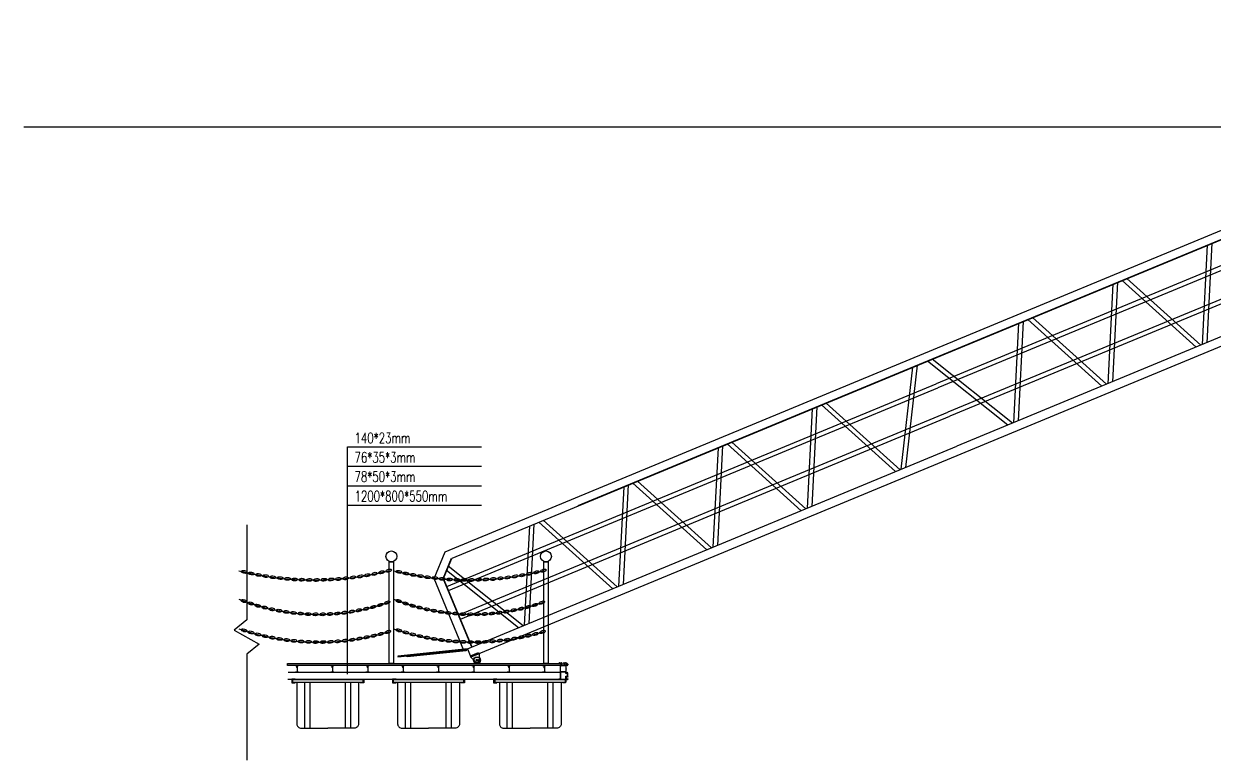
# Model space of a CAD drawing. Extents: x 36536 to 186646, y -14883 to 106449.
# Drawn here: x 153353 to 166839, y 32774 to 41116 of the extents above; entities that cross this region are included whole.
import ezdxf

# ---------------------------------------------------------------- set-up
doc = ezdxf.new("R2010")
doc.units = 0
doc.header["$LTSCALE"] = 1000
doc.header["$MEASUREMENT"] = 0
doc.linetypes.add('BLTA11-LD-L-4001_Plot Plan for Seawater Intake System_20140729$0$key plan$0${ Wide Dash }', pattern=[12, 4, -2, 4, -2])
doc.linetypes.add('CENTER2', pattern=[28.575, 19.05, -3.175, 3.175, -3.175])
for name, color, linetype in [('DIM_SYMB', 3, 'Continuous'), ('PUB_TEXT', 7, 'Continuous'), ('W-_ANTICOLLISION防撞措施', 6, 'Continuous'), ('W-PLASTIC_RAILINGS塑木栏杆', 6, 'Continuous'), ('W-STEEL_KEEL钢龙骨', 5, 'Continuous'), ('W-WOOD_FLOOR木地板', 30, 'Continuous'), ('浮箱U槽', 5, 'Continuous')]:
    doc.layers.add(name, color=color, linetype=linetype)
doc.layers.add('结构', color=52, linetype='Continuous', lineweight=18)
doc.styles.add('_TCH_DIM', font='SIMPLEX.shx', dxfattribs={"width": 0.7, "bigfont": 'hztxt.shx'})

# ---------------------------------------------------------------- blocks, each defined once
blk = doc.blocks.new('滚轮支架 -left')
for p, q in [((-50, 10), (-22, 81)), ((50, 10), (22, 81))]:
    blk.add_line(p, q)
at = {"color": 3, "linetype": 'CENTER2'}
for p, q in [((-15, 70), (15, 70)), ((0, 85), (0, 55))]:
    blk.add_line(p, q, dxfattribs=at)
blk.add_lwpolyline([(-50, 10), (50, 10), (50, -5), (-50, -5)], close=True)
blk.add_circle((0, 70), 11)
blk.add_arc((0, 70), 25, 26.1956, 153.8044)
blk = doc.blocks.new('滚轮')
for radius in [40, 37, 9, 8]:
    blk.add_circle((0, 0), radius)
blk = doc.blocks.new('sdsdgfhfh')
blk.add_lwpolyline([(157728, 33566), (157730, 33563, 0.414214), (157732, 33563), (158377, 34032, 0.416514), (158377, 34033), (158375, 34036, 0.411917), (158373, 34037), (157729, 33568)], format="xyb")
blk.add_lwpolyline([(157815, 33623), (158362, 34021), (158369, 34010), (157823, 33613)], close=True)
blk.add_lwpolyline([(157818, 33619), (158365, 34017)])
blk = doc.blocks.new('80sdfsd')
at = {"color": 5, "lineweight": -3}
for p, q in [((-1521475, 1202749), (-1521475, 1203269)), ((-1521415, 1202749), (-1521415, 1203269)), ((-1521015, 1202749), (-1521015, 1203269)), ((-1520955, 1202749), (-1520955, 1203269))]:
    blk.add_line(p, q, dxfattribs=at)
at = {"color": 5}
blk.add_lwpolyline([(-1521615, 1203299), (-1521615, 1203269), (-1521565, 1203269), (-1520815, 1203269), (-1520815, 1203269), (-1520815, 1203299)], close=True, dxfattribs=at)
at = {"color": 5, "lineweight": -3}
for points in [[(-1521565, 1203269), (-1521565, 1202799, 0.414214), (-1521515, 1202749), (-1521215, 1202749)], [(-1520865, 1203269), (-1520865, 1202799, -0.414214), (-1520915, 1202749), (-1521215, 1202749)]]:
    blk.add_lwpolyline(points, format="xyb", dxfattribs=at)
blk = doc.blocks.new('$matou$00000085')
at = {"color": 0, "lineweight": 5}
for p, q in [((-17, 36, 0), (-17, 37, 0)), ((-4, 34, 0), (-4, 35, 0)), ((-1, 13, 0), (-3, 13, 0))]:
    blk.add_line(p, q, dxfattribs=at)
at = {"color": 0, "lineweight": 0, "ltscale": 0.5}
blk.add_arc((-2, 17, 0), 4.07, 274.7282, 349.8472, dxfattribs=at)
at = {"layer": '结构', "color": 0, "linetype": 'ByBlock', "lineweight": 0, "ltscale": 0.5}
for p, q in [((-7, 38, 0), (-16, 38, 0)), ((-16, 35, 0), (-8, 35, 0)), ((-7, -34, 0), (-7, 34, 0)), ((-5, 33, 0), (-4, 34, 0)), ((-4, 33, 0), (-5, 33, 0)), ((-5, 31, 0), (-4, 32, 0)), ((-4, 31, 0), (-5, 31, 0)), ((-5, 31, 0), (-4, 31, 0)), ((-4, 31, 0), (-5, 31, 0)), ((-5, 29, 0), (-4, 29, 0)), ((-4, 29, 0), (-5, 29, 0)), ((-5, 27, 0), (-4, 27, 0)), ((-4, 27, 0), (-5, 27, 0)), ((-4, 26, 0), (-5, 25, 0)), ((-5, 25, 0), (-4, 25, 0)), ((-5, 24, 0), (-4, 23, 0)), ((-4, 24, 0), (-5, 24, 0)), ((-5, 22, 0), (-4, 22, 0)), ((-4, 22, 0), (-5, 22, 0)), ((-5, 20, 0), (-4, 20, 0)), ((-4, 20, 0), (-5, 20, 0)), ((-4, 32, 0), (-4, 33, 0)), ((-4, 31, 0), (-4, 29, 0)), ((-4, 31, 0), (-4, 31, 0)), ((-4, 29, 0), (-4, 27, 0)), ((-4, 27, 0), (-4, 26, 0)), ((-4, 25, 0), (-4, 24, 0)), ((-4, 23, 0), (-4, 22, 0)), ((-4, 22, 0), (-4, 20, 0)), ((-4, 20, 0), (-4, 19, 0)), ((-4, -34, 0), (-4, 12, 0)), ((-1, 34, 0), (-1, 35, 0)), ((0, 33, 0), (-1, 34, 0)), ((-1, 33, 0), (0, 33, 0)), ((-1, 32, 0), (-1, 33, 0)), ((0, 31, 0), (-1, 32, 0)), ((-1, 31, 0), (0, 31, 0)), ((-1, 30, 0), (-1, 31, 0)), ((0, 30, 0), (-1, 30, 0)), ((-1, 29, 0), (0, 30, 0)), ((-1, 28, 0), (-1, 29, 0)), ((0, 28, 0), (-1, 28, 0)), ((-1, 28, 0), (0, 28, 0)), ((-1, 26, 0), (-1, 28, 0)), ((0, 26, 0), (-1, 26, 0)), ((-1, 26, 0), (0, 26, 0)), ((-1, 25, 0), (-1, 26, 0)), ((0, 24, 0), (-1, 25, 0)), ((-1, 24, 0), (0, 24, 0)), ((-1, 23, 0), (-1, 24, 0)), ((0, 22, 0), (-1, 23, 0)), ((-1, 22, 0), (0, 22, 0)), ((-1, 22, 0), (-1, 22, 0)), ((-1, 21, 0), (-1, 22, 0)), ((0, 21, 0), (-1, 21, 0)), ((-1, 20, 0), (0, 21, 0)), ((-1, 19, 0), (-1, 20, 0)), ((2, 38, 0), (16, 38, 0)), ((3, 34, 0), (3, 17, 0)), ((16, 35, 0), (4, 35, 0)), ((17, 37, 0), (17, 36, 0)), ((-17, -35, 0), (-8, -35, 0)), ((-17, -38, 0), (-17, -36, 0)), ((17, -38, 0), (-17, -38, 0)), ((-3, -35, 0), (17, -35, 0)), ((17, -36, 0), (17, -38, 0))]:
    blk.add_line(p, q, dxfattribs=at)
for centre, radius, start, end in [((-16, 37, 0), 1, 90, 180), ((-16, 36, 0), 1, 180, 270), ((-8, 34, 0), 1, 0, 90), ((-7, 35, 0), 3, 0, 90.0017), ((-2, 19, 0), 1.75, 180, 0), ((-3, 12, 0), 1, 90, 180), ((2, 35, 0), 3, 89.9983, 180), ((4, 34, 0), 1, 90, 180), ((16, 37, 0), 1, 0, 90), ((16, 36, 0), 1, 270, 360), ((-17, -36, 0), 0.5, 90, 180), ((-17, -38, 0), 0.5, 180, 270), ((-8, -34, 0), 1, 270, 0), ((-3, -34, 0), 1, 180, 270), ((17, -36, 0), 0.5, 0, 90), ((17, -38, 0), 0.5, 270, 0)]:
    blk.add_arc(centre, radius, start, end, dxfattribs=at)
blk = doc.blocks.new('*U614')
at = {"layer": 'W-STEEL_KEEL钢龙骨', "yscale": -1, "rotation": 180}
blk.add_blockref('$matou$00000085', (0, 0, 0), dxfattribs=at)
blk = doc.blocks.new('*U615')
at = {"layer": '浮箱U槽', "color": 0, "linetype": 'ByBlock', "lineweight": -2, "transparency": 16777216}
for p in [(-2800, 0), (-2400, 0), (-2000, 0), (-1600, 0), (-1200, 0), (-800, 0), (-400, 0), (0, 0)]:
    blk.add_blockref('*U614', p, dxfattribs=at)
blk = doc.blocks.new('asfdsgfdgh')
at = {"color": 3, "lineweight": -3}
for p, q in [((154131, 29951), (154129, 29951)), ((154134, 29950), (154134, 29951)), ((154136, 29951), (154136, 29950)), ((154136, 29950), (154136, 29951)), ((154138, 29950), (154138, 29951)), ((154152, 29951), (154147, 29951)), ((154157, 29944), (154157, 29948)), ((154171, 29948), (154171, 29944)), ((154182, 29951), (154177, 29951)), ((154182, 29951), (154180, 29951)), ((154182, 29950), (154182, 29951)), ((154184, 29950), (154184, 29951)), ((154185, 29951), (154185, 29950)), ((154186, 29950), (154186, 29951)), ((154135, 29921), (154135, 29884)), ((154135, 29817), (154135, 29768)), ((154197, 29926), (154185, 29926)), ((154203, 29884), (154203, 29927)), ((154222, 29818), (154222, 29837))]:
    blk.add_line(p, q, dxfattribs=at)
for points in [[(154122, 29948), (154122, 29948, 0.414214), (154122, 29948), (154145, 29948)], [(154131, 29951, -0.198912), (154132, 29951), (154132, 29950)], [(154132, 29950), (154132, 29951, -0.198912), (154133, 29951), (154133, 29951, -0.198912), (154134, 29951), (154134, 29950)], [(154135, 29951), (154135, 29951, -0.198912), (154136, 29951)], [(154135, 29921, -0.414214), (154136, 29922), (154145, 29922, 0.414214), (154146, 29923), (154146, 29947, 0.414214), (154145, 29948)], [(154137, 29951), (154137, 29951, -0.198912), (154138, 29951), (154138, 29950)], [(154139, 29951), (154139, 29951, -0.198912), (154140, 29951), (154140, 29950)], [(154140, 29950), (154140, 29951, -0.198912), (154141, 29951), (154141, 29951, -0.198912), (154142, 29951), (154142, 29950)], [(154142, 29950), (154143, 29951, -0.198912), (154143, 29951), (154143, 29951, -0.198912), (154144, 29951), (154144, 29950)], [(154144, 29950), (154145, 29951, -0.198912), (154145, 29951), (154145, 29951, -0.198912), (154146, 29951), (154146, 29950)], [(154146, 29950), (154147, 29951, -0.198912), (154147, 29951), (154148, 29951)], [(154164, 29926), (154150, 29926, -0.414214), (154149, 29927), (154149, 29943, -0.414214), (154150, 29944), (154157, 29944)], [(154165, 29926), (154178, 29926, 0.414214), (154179, 29927), (154179, 29943, 0.414214), (154178, 29944), (154172, 29944)], [(154184, 29951), (154183, 29951, 0.198912), (154183, 29951), (154183, 29950)], [(154202, 29947), (154202, 29947), (154186, 29947, 0.414214), (154183, 29944), (154183, 29928, 0.414518), (154185, 29926)], [(154186, 29951, 0.198912), (154186, 29951), (154185, 29951)], [(154188, 29950), (154188, 29951, 0.198912), (154188, 29951), (154187, 29951, 0.198912), (154187, 29951), (154187, 29950)], [(154191, 29950), (154190, 29951, 0.198912), (154190, 29951), (154189, 29951, 0.198912), (154189, 29951), (154189, 29950)], [(154193, 29950), (154192, 29951, 0.198912), (154192, 29951), (154191, 29951, 0.198912), (154191, 29951), (154191, 29950)], [(154195, 29950), (154194, 29951, 0.198912), (154194, 29951), (154193, 29951, 0.198912), (154193, 29951), (154193, 29950)], [(154197, 29950), (154196, 29951, 0.198912), (154196, 29951), (154195, 29951, 0.198912), (154195, 29951), (154195, 29950)], [(154197, 29951, 0.198912), (154197, 29951), (154197, 29950)], [(154202, 29951, -0.414214), (154222, 29931), (154222, 29929)], [(154135, 29846), (154135, 29768, -2.414214), (154134, 29767), (154123, 29767, 0.414214), (154122, 29766), (154122, 29765, 0.414214), (154123, 29764)], [(154135, 29883), (154135, 29883, -0.414214), (154135, 29883), (154135, 29883, 0.198912), (154135, 29882), (154135, 29882), (154135, 29818)], [(154135, 29818), (154135, 29818, -0.414214), (154135, 29817), (154135, 29817)], [(154164, 29926, -0.198912), (154164, 29926), (154164, 29925, 0.414214), (154164, 29925), (154165, 29926, -0.198912), (154165, 29926)], [(154218, 29932), (154218, 29932), (154201, 29932, 0.414214), (154199, 29930), (154199, 29928, -0.413909), (154197, 29926)], [(154203, 29884, -0.198912), (154203, 29883), (154203, 29883, 0.414214), (154203, 29883), (154203, 29883, -0.198912), (154203, 29882)], [(154215, 29846, 0.403535), (154214, 29846), (154213, 29838, -0.362489), (154212, 29837), (154205, 29837, -0.414214), (154203, 29839), (154203, 29882)], [(154205, 29929), (154212, 29929, -0.362489), (154213, 29928), (154214, 29920)], [(154222, 29818, -0.198912), (154222, 29818), (154222, 29818, 0.414214), (154222, 29817), (154222, 29817, -0.198912), (154222, 29817)], [(154123, 29764), (154198, 29764, -0.414214), (154200, 29762), (154200, 29740, -0.414214), (154191, 29731)], [(154174, 29728), (154174, 29728, 0.414214), (154174, 29728), (154173, 29728, -0.198912), (154173, 29728), (154165, 29728, -0.414214), (154164, 29729), (154164, 29730, -0.414214), (154165, 29731), (154191, 29731)], [(154174, 29728, 0.198912), (154174, 29728), (154191, 29728)], [(154191, 29728, 0.414214), (154203, 29740), (154203, 29762, -0.414214), (154205, 29764), (154220, 29764)], [(154218, 29790), (154218, 29797, 0.414214), (154217, 29798), (154204, 29798, 0.414214), (154203, 29797), (154203, 29783, -0.198912), (154203, 29783), (154203, 29783, 0.414214), (154203, 29782), (154203, 29782, -0.198912), (154203, 29782), (154203, 29769, 0.414214), (154204, 29768), (154217, 29768, 0.414214), (154218, 29769), (154218, 29775)], [(154222, 29792, -0.414214), (154220, 29790), (154218, 29790, -0.414214), (154218, 29790)], [(154218, 29775, -0.414214), (154218, 29776), (154220, 29776)], [(154222, 29770), (154222, 29766, -0.414214), (154220, 29764)]]:
    blk.add_lwpolyline(points, format="xyb", dxfattribs=at)
for points in [[(154202, 29951), (154197, 29951), (154200, 29951)], [(154222, 29792), (154222, 29803), (154222, 29817)]]:
    blk.add_lwpolyline(points, dxfattribs=at)
for points in [[(154146, 29919, 0.356394), (154149, 29921, -0.356394), (154151, 29923), (154196, 29923, -0.414214), (154199, 29920), (154199, 29852, -0.414214), (154197, 29850), (154141, 29850, -0.414214), (154138, 29853), (154138, 29916, -0.414214), (154141, 29919)], [(154138, 29771, 0.414214), (154141, 29768), (154196, 29768, 0.414214), (154199, 29771), (154199, 29798, -0.414214), (154202, 29801), (154216, 29801, 0.414214), (154219, 29804), (154219, 29830, 0.414214), (154216, 29833), (154202, 29833, -0.414214), (154199, 29836), (154199, 29845, 0.414214), (154197, 29847), (154141, 29847, 0.414214), (154138, 29844)]]:
    blk.add_lwpolyline(points, format="xyb", close=True, dxfattribs=at)
for centre, radius, start, end in [((154130, 29937), 13.8, 87.6185, 125.1606), ((154132, 29950), 0.201, 225, 315), ((154135, 29951), 0.201, 90, 135), ((154134, 29950), 0.201, 225, 315), ((154137, 29951), 0.201, 90, 135), ((154136, 29950), 0.201, 225, 315), ((154139, 29951), 0.201, 90, 135), ((154138, 29950), 0.201, 225, 315), ((154140, 29950), 0.201, 225, 315), ((154142, 29950), 0.201, 225, 315), ((154144, 29950), 0.201, 225, 315), ((154146, 29950), 0.201, 225, 315), ((154152, 29944), 6.62, 38.3047, 92.8074), ((154157, 29944), 0.201, 270, 360), ((154177, 29944), 6.62, 87.1926, 141.6953), ((154172, 29944), 0.201, 179.7259, 270), ((154182, 29951), 0.201, 45, 90), ((154183, 29950), 0.201, 225, 315), ((154184, 29951), 0.201, 45, 90), ((154185, 29950), 0.201, 225, 315), ((154185, 29951), 0.201, 90, 135), ((154187, 29950), 0.201, 225, 315), ((154189, 29950), 0.201, 225, 315), ((154191, 29950), 0.201, 225, 315), ((154193, 29950), 0.201, 225, 315), ((154195, 29950), 0.201, 225, 315), ((154197, 29950), 0.201, 225, 315), ((154202, 29931), 16, 3.5528, 90.1834), ((154135, 29884), 0.201, 180, 225), ((154135, 29818), 0.201, 180, 225), ((154135, 29817), 0.201, 135, 180), ((154205, 29927), 2.01, 90, 180), ((154215, 29921), 1, 190.3, 270), ((154212, 29929), 9.88, 288.0139, 0.2906), ((154212, 29837), 10.1, 0.2945, 69.9578), ((154215, 29770), 6.62, 357.1926, 51.6953)]:
    blk.add_arc(centre, radius, start, end, dxfattribs=at)
blk = doc.blocks.new('*U642')
blk.add_ellipse((61, 2), major_axis=(32.4, 2.7), ratio=0.48401)
blk = doc.blocks.new('*U643')
at = {"color": 0, "linetype": 'ByBlock', "lineweight": -2, "transparency": 16777216}
for p, rotation in [((157543, 34920), 345.8366380346332), ((159182, 34906), 13.20622314734111), ((157623, 34900), 347.2051172902687), ((157704, 34883), 348.5735965459039), ((157786, 34868), 349.9420758015391), ((157867, 34854), 351.3105550571743), ((157949, 34843), 352.6790343128097), ((158031, 34833), 354.047513568445), ((158114, 34825), 355.4159928240804), ((158196, 34820), 356.7844720797161), ((158279, 34816), 358.1529513353514), ((158362, 34814), 359.5214305909872), ((158445, 34815), 0.8899098466216955), ((158527, 34817), 2.25838910225748), ((158610, 34821), 3.626868357892188), ((158692, 34827), 4.995347613527709), ((158775, 34836), 6.363826869163022), ((158857, 34846), 7.732306124798465), ((158939, 34858), 9.100785380434134), ((159020, 34872), 10.46926463606993), ((159102, 34888), 11.83774389170565)]:
    blk.add_blockref('*U642', p, dxfattribs=dict(at, rotation=rotation))
blk = doc.blocks.new('*U644')
blk.add_ellipse((61, 2), major_axis=(32.4, 2.7), ratio=0.48401)
blk = doc.blocks.new('*U645')
at = {"color": 0, "linetype": 'ByBlock', "lineweight": -2, "transparency": 16777216}
for p, rotation in [((157543, 34598), 338.1623771704504), ((157620, 34568), 340.1348726219331), ((157699, 34541), 342.1073680734159), ((157778, 34517), 344.0798635248986), ((159005, 34493), 13.66729529713806), ((159085, 34514), 15.6397907486205), ((159164, 34538), 17.61228620010297), ((157858, 34496), 346.0523589763811), ((157938, 34478), 348.0248544278638), ((158020, 34462), 349.9973498793464), ((158101, 34449), 351.9698453308292), ((158183, 34439), 353.942340782312), ((158266, 34431), 355.9148362337948), ((158348, 34427), 357.8873316852776), ((158431, 34425), 359.8598271367631), ((158514, 34426), 1.832322588242085), ((158597, 34430), 3.804818039724905), ((158679, 34437), 5.777313491207522), ((158761, 34447), 7.749808942690142), ((158843, 34460), 9.722304394172786), ((158924, 34475), 11.69479984565542)]:
    blk.add_blockref('*U644', p, dxfattribs=dict(at, rotation=rotation))
blk = doc.blocks.new('*U646')
blk.add_ellipse((61, 2), major_axis=(32.4, 2.7), ratio=0.48401)
blk = doc.blocks.new('*U635')
at = {"color": 0, "linetype": 'ByBlock', "lineweight": -2, "transparency": 16777216}
for p, rotation in [((157543, 34263), 340.8325963447396), ((157621, 34237), 342.5598959192985), ((157701, 34213), 344.2871954938574), ((157781, 34192), 346.0144950684166), ((157861, 34173), 347.741794642976), ((157942, 34157), 349.4690942175354), ((158024, 34143), 351.1963937920945), ((158106, 34131), 352.9236933666534), ((158188, 34122), 354.6509929412124), ((158271, 34116), 356.3782925157717), ((158353, 34112), 358.1055920903313), ((158436, 34110), 359.8328916648899), ((158519, 34111), 1.560191239449659), ((158602, 34115), 3.287490814008967), ((158684, 34121), 5.014790388568137), ((158767, 34129), 6.742089963127489), ((158849, 34140), 8.469389537686647), ((158930, 34154), 10.19668911224584), ((159011, 34170), 11.923988686805), ((159092, 34188), 13.65128826136394), ((159172, 34209), 15.3785878359231)]:
    blk.add_blockref('*U646', p, dxfattribs=dict(at, rotation=rotation))
blk = doc.blocks.new('*U651')
blk.add_ellipse((61, 2), major_axis=(32.4, 2.7), ratio=0.48401)
blk = doc.blocks.new('*U652')
at = {"color": 0, "linetype": 'ByBlock', "lineweight": -2, "transparency": 16777216}
for p, rotation in [((155790, 34920), 345.8366380346332), ((157429, 34906), 13.20622314734111), ((155870, 34900), 347.2051172902687), ((155951, 34883), 348.5735965459039), ((156032, 34868), 349.9420758015391), ((156114, 34854), 351.3105550571743), ((156196, 34843), 352.6790343128097), ((156278, 34833), 354.047513568445), ((156360, 34825), 355.4159928240804), ((156443, 34820), 356.7844720797161), ((156526, 34816), 358.1529513353514), ((156608, 34814), 359.5214305909872), ((156691, 34815), 0.8899098466216955), ((156774, 34817), 2.25838910225748), ((156857, 34821), 3.626868357892188), ((156939, 34827), 4.995347613527709), ((157021, 34836), 6.363826869163022), ((157104, 34846), 7.732306124798465), ((157185, 34858), 9.100785380434134), ((157267, 34872), 10.46926463606993), ((157348, 34888), 11.83774389170565)]:
    blk.add_blockref('*U651', p, dxfattribs=dict(at, rotation=rotation))
blk = doc.blocks.new('*U647')
blk.add_ellipse((61, 2), major_axis=(32.4, 2.7), ratio=0.48401)
blk = doc.blocks.new('*U648')
at = {"color": 0, "linetype": 'ByBlock', "lineweight": -2, "transparency": 16777216}
for p, rotation in [((155790, 34598), 338.1623771704504), ((155867, 34568), 340.1348726219331), ((155945, 34541), 342.1073680734159), ((156024, 34517), 344.0798635248986), ((157252, 34493), 13.66729529713806), ((157332, 34514), 15.6397907486205), ((157411, 34538), 17.61228620010297), ((156104, 34496), 346.0523589763811), ((156185, 34478), 348.0248544278638), ((156266, 34462), 349.9973498793464), ((156348, 34449), 351.9698453308292), ((156430, 34439), 353.942340782312), ((156513, 34431), 355.9148362337948), ((156595, 34427), 357.8873316852776), ((156678, 34425), 359.8598271367631), ((156761, 34426), 1.832322588242085), ((156843, 34430), 3.804818039724905), ((156926, 34437), 5.777313491207522), ((157008, 34447), 7.749808942690142), ((157090, 34460), 9.722304394172786), ((157171, 34475), 11.69479984565542)]:
    blk.add_blockref('*U647', p, dxfattribs=dict(at, rotation=rotation))
blk = doc.blocks.new('*U649')
blk.add_ellipse((61, 2), major_axis=(32.4, 2.7), ratio=0.48401)
blk = doc.blocks.new('*U650')
at = {"color": 0, "linetype": 'ByBlock', "lineweight": -2, "transparency": 16777216}
for p, rotation in [((155790, 34263), 340.8325963447396), ((155868, 34237), 342.5598959192985), ((155947, 34213), 344.2871954938574), ((156027, 34192), 346.0144950684166), ((156108, 34173), 347.741794642976), ((156189, 34157), 349.4690942175354), ((156271, 34143), 351.1963937920945), ((156353, 34131), 352.9236933666534), ((156435, 34122), 354.6509929412124), ((156517, 34116), 356.3782925157717), ((156600, 34112), 358.1055920903313), ((156683, 34110), 359.8328916648899), ((156766, 34111), 1.560191239449659), ((156848, 34115), 3.287490814008967), ((156931, 34121), 5.014790388568137), ((157013, 34129), 6.742089963127489), ((157095, 34140), 8.469389537686647), ((157177, 34154), 10.19668911224584), ((157258, 34170), 11.923988686805), ((157339, 34188), 13.65128826136394), ((157419, 34209), 15.3785878359231)]:
    blk.add_blockref('*U649', p, dxfattribs=dict(at, rotation=rotation))

msp = doc.modelspace()

# ---------------------------------------------------------------- hatches: boundary and pattern name
at = {"layer": 'W-WOOD_FLOOR木地板'}
h = msp.add_hatch(dxfattribs=at)
h.set_pattern_fill('木纹01', color=256, scale=50)
h.set_pattern_definition([(360, (-192623.67, 208707.56), (200, 200), [10, -190]), (360, (-192763.67, 208727.56), (200, 200), [20, -180]), (360, (-192633.67, 208737.56), (200, 200), [10, -190]), (360, (-192753.67, 208757.56), (200, 200), [10, -190]), (360, (-192633.67, 208767.56), (200, 200), [10, -190]), (360, (-192743.67, 208777.56), (200, 200), [10, -190]), (360, (-192633.67, 208787.56), (200, 200), [10, -190]), (360, (-192743.67, 208807.56), (200, 200), [10, -110, 10, -70]), (360, (-192743.67, 208827.56), (200, 200), [20, -100, 10, -70]), (360, (-192753.67, 208857.56), (200, 200), [10, -30, 10, -80, 10, -60]), (360, (-192763.67, 208877.56), (200, 200), [10, -40, 20, -130]), (360, (-192633.67, 208887.56), (200, 200), [10, -190]), (360, (-192763.67, 208897.56), (200, 200), [10, -50, 10, -130]), (45, (-192783.67, 208707.56), (5e-14, 200), [28.2842, -254.55851]), (45, (-192613.67, 208707.56), (5e-14, 200), [56.56854, -226.27417]), (45, (-192613.67, 208807.56), (5e-14, 200), [14.142, -268.70071]), (45, (-192783.67, 208827.56), (5e-14, 200), [42.4264, -240.41631]), (45, (-192613.67, 208827.56), (5e-14, 200), [70.71068, -212.13203]), (45, (-192613.67, 208857.56), (5e-14, 200), [42.4264, -240.41631]), (315, (-192653.67, 208877.56), (200, -9e-14), [14.142, -268.70071]), (315, (-192723.67, 208717.56), (200, -9e-14), [28.2842, -254.55851]), (315, (-192713.67, 208797.56), (200, -9e-14), [28.2842, -254.55851]), (315, (-192653.67, 208757.56), (200, -9e-14), [28.2842, -254.55851]), (315, (-192663.67, 208837.56), (200, -9e-14), [28.2842, -254.55851]), (315, (-192653.67, 208857.56), (200, -9e-14), [42.4264, -240.41631]), (315, (-192703.67, 208737.56), (200, -9e-14), [42.4264, -240.41631]), (315, (-192673.67, 208747.56), (200, -9e-14), [42.4264, -240.41631]), (315, (-192703.67, 208817.56), (200, -9e-14), [42.4264, -240.41631]), (315, (-192683.67, 208827.56), (200, -9e-14), [42.4264, -240.41631]), (26.56505, (-192773.67, 208747.56), (200, 8e-08), [22.36068, -424.85292]), (26.56505, (-192623.67, 208737.56), (200, 8e-08), [89.44272, -357.77088]), (26.56505, (-192623.67, 208767.56), (200, 8e-08), [89.44272, -357.77088]), (26.56505, (-192623.67, 208787.56), (200, 8e-08), [89.4428, -134, 44.722, -179.048795]), (26.56505, (-192603.67, 208817.56), (200, 8e-08), [22.36068, -424.85292]), (26.56505, (-192783.67, 208887.56), (200, 8e-08), [22.36068, -424.85292]), (26.56505, (-192623.67, 208887.56), (200, 8e-08), [44.72136, -402.49224]), (333.43495, (-192673.67, 208707.56), (200, -8e-08), [44.72136, -402.49224]), (333.43495, (-192743.67, 208757.56), (200, -8e-08), [44.72136, -402.49224]), (333.43495, (-192743.67, 208727.56), (200, -8e-08), [22.36068, -424.85224]), (333.43495, (-192733.67, 208777.56), (200, -8e-08), [67.08204, -380.13156]), (333.43495, (-192693.67, 208777.56), (200, -8e-08), [44.72136, -402.49224]), (333.43495, (-192673.67, 208787.56), (200, -8e-08), [44.72136, -402.49224]), (333.43495, (-192733.67, 208807.56), (200, -8e-08), [22.36068, -424.85224]), (333.43495, (-192723.67, 208827.56), (200, -8e-08), [22.36068, -424.85224]), (333.43495, (-192643.67, 208867.56), (200, -8e-08), [22.36068, -424.85224]), (333.43495, (-192653.67, 208797.56), (200, -8e-08), [22.36068, -424.85224]), (333.43495, (-192743.67, 208857.56), (200, -8e-08), [67.08204, -380.13156]), (333.43495, (-192753.67, 208877.56), (200, -8e-08), [44.72136, -402.49224]), (333.43495, (-192643.67, 208817.56), (200, -8e-08), [22.36, -201.24, 22.36, -201.253595]), (333.43495, (-192703.67, 208857.56), (200, -8e-08), [44.72136, -402.49224]), (333.43495, (-192693.67, 208877.56), (200, -8e-08), [44.72136, -402.49224]), (333.43495, (-192753.67, 208897.56), (200, -8e-08), [44.72136, -402.49224]), (333.43495, (-192693.67, 208897.56), (200, -8e-08), [44.72136, -402.49224])])
h.paths.add_polyline_path([(156341.2, 33870.8), (156341.2, 33846.8), (159437.1, 33846.8), (159437.1, 33870.8)])

# ---------------------------------------------------------------- linework, layer by layer
at = {"color": 8, "linetype": 'BLTA11-LD-L-4001_Plot Plan for Seawater Intake System_20140729$0$key plan$0${ Wide Dash }'}
for p, q in [((172562.7, 41011.9), (163323.9, 37185)), ((163323.9, 37185), (158200.1, 35062.6)), ((158104.8, 34832.7), (158200.1, 35062.6)), ((158427.5, 34053.8), (158104.8, 34832.7))]:
    msp.add_line(p, q, dxfattribs=at)
at = {"color": 4}
for p, q in [((172562.7, 41007.6), (163746.4, 37355.7)), ((163746.4, 37355.7), (158203.1, 35059.5)), ((158109.2, 34832.7), (158203.1, 35059.5)), ((158431.2, 34055.4), (158109.2, 34832.7))]:
    msp.add_line(p, q, dxfattribs=at)
at = {"color": 0}
for p, q in [((172830.5, 40825.2), (163689.7, 37038.9)), ((172849.7, 40779), (163708.8, 36992.7)), ((172960.8, 40500.3), (163823.6, 36715.5)), ((172979.9, 40454.1), (163842.8, 36669.3)), ((166761.1, 38608.7), (166702.5, 37481.5)), ((166812.9, 38630.2), (166754.3, 37503)), ((165744.5, 38187.6), (165685.8, 37060.4)), ((165797.7, 38209.7), (166636.2, 37454.1)), ((165849.5, 38231.1), (166688, 37475.5)), ((165692.7, 38166.2), (165634, 37038.9)), ((164729.2, 37767.1), (165567.8, 37011.5)), ((164781, 37788.6), (165619.6, 37033)), ((164624.2, 37723.6), (164565.6, 36596.4)), ((164676, 37745.1), (164617.4, 36617.8)), ((163292.9, 36069.2), (163424.9, 37226.8)), ((163346.7, 36091.5), (163477.1, 37248.5)), ((164500.5, 36569.4), (163590.1, 37295.3)), ((164554.3, 36591.7), (163642.4, 37316.9)), ((158147.2, 34743), (163689.7, 37038.9)), ((158166.3, 34696.9), (163708.8, 36992.7)), ((162443.1, 36820.1), (163281.6, 36064.5)), ((158280.4, 34419.4), (163823.6, 36715.5)), ((162286.2, 36755.2), (162227.6, 35627.9)), ((162338.1, 36776.6), (162279.4, 35649.4)), ((162391.3, 36798.7), (163229.8, 36043.1)), ((158299.5, 34373.2), (163842.8, 36669.3)), ((161217.8, 36312.6), (161159.2, 35185.4)), ((161269.6, 36334.1), (161211, 35206.8)), ((161322.8, 36356.1), (162161.4, 35600.5)), ((161374.6, 36377.6), (162213.2, 35621.9)), ((160201.2, 35891.5), (160142.6, 34764.3)), ((160254.4, 35913.5), (161092.9, 35157.9)), ((160306.2, 35935), (161144.7, 35179.4)), ((160149.4, 35870), (160090.8, 34742.8)), ((159186, 35471), (160024.5, 34715.4)), ((159237.8, 35492.4), (160076.3, 34736.8)), ((159081, 35427.5), (159022.4, 34300.2)), ((159132.8, 35448.9), (159074.2, 34321.7)), ((159011.1, 34295.6), (158162.1, 34970.7)), ((158957.3, 34273.3), (158142.3, 34923.1))]:
    msp.add_line(p, q, dxfattribs=at)
at = {"color": 3}
for p, q in [((173242.2, 40082.2), (158418.6, 33941.9)), ((173204, 40174.6), (163923.6, 36330.4)), ((158380.3, 34034.3), (163923.6, 36330.4))]:
    msp.add_line(p, q, dxfattribs=at)
at = {"color": 1, "lineweight": -3}
for p, q in [((156346.9, 33770.2), (159428.9, 33770.2)), ((156343.4, 33692.2), (159427.7, 33692.2))]:
    msp.add_line(p, q, dxfattribs=at)
for points in [[(158338.8, 34017.1), (158000.9, 34832.7), (158126.6, 35136.1), (172562.7, 41115.8), (172866.1, 40990.1), (173204, 40174.6)], [(173045.5, 39945), (153352.8, 39945)], [(155880.9, 35438.7), (155880.9, 34364.2), (155735, 34246.8), (156021, 34087.2), (155878, 33976.9), (155878, 32774.1)]]:
    msp.add_lwpolyline(points)
for points in [[(155789.5, 34919.7, 0.1245552), (157489.5, 34920.7, 1.1701056)], [(157542.9, 34919.7, 0.1245552), (159242.9, 34920.7, 1.1701056)], [(155789.5, 34597.7, 0.1827266), (157489.5, 34564.3, 1.1701056)], [(157542.9, 34597.7, 0.1827266), (159242.9, 34564.3, 1.1701056)], [(155789.5, 34262.5, 0.1587442), (157489.5, 34229.1, 1.1701056)], [(157542.9, 34262.5, 0.1587442), (159242.9, 34229.1, 1.1701056)]]:
    msp.add_lwpolyline(points, format="xyb")
at = {"color": 3}
msp.add_lwpolyline([(158380.3, 34034.3), (158411, 33960.4)], dxfattribs=at)
at = {"color": 4}
for points in [[(156389, 33692.2), (156389, 33649.2), (156429, 33649.2), (156429, 33653.2), (156393, 33653.2), (156393, 33688.2), (156429, 33688.2), (156429, 33692.2)], [(157203.7, 33692.2), (157203.7, 33649.2), (157163.7, 33649.2), (157163.7, 33653.2), (157199.7, 33653.2), (157199.7, 33688.2), (157163.7, 33688.2), (157163.7, 33692.2)], [(157531, 33692.2), (157531, 33649.2), (157571, 33649.2), (157571, 33653.2), (157535, 33653.2), (157535, 33688.2), (157571, 33688.2), (157571, 33692.2)], [(158345.8, 33692.2), (158345.8, 33649.2), (158305.8, 33649.2), (158305.8, 33653.2), (158341.8, 33653.2), (158341.8, 33688.2), (158305.8, 33688.2), (158305.8, 33692.2)], [(158673.1, 33692.2), (158673.1, 33649.2), (158713.1, 33649.2), (158713.1, 33653.2), (158677.1, 33653.2), (158677.1, 33688.2), (158713.1, 33688.2), (158713.1, 33692.2)]]:
    msp.add_lwpolyline(points, close=True, dxfattribs=at)
at = {"color": 6}
for centre in [(157517.9, 35082.7), (159267.9, 35082.7)]:
    msp.add_circle(centre, 61.9, dxfattribs=at)
at = {"layer": 'DIM_SYMB'}
for p, q in [((157020.5, 35663.8), (157020.5, 36323.2)), ((157020.5, 36323.2), (158540.1, 36323.2)), ((157020.5, 36103.4), (158540.1, 36103.4)), ((157020.5, 35883.6), (158540.1, 35883.6)), ((157020.5, 33749.7), (157020.5, 35663.8)), ((157020.5, 35663.8), (158540.1, 35663.8))]:
    msp.add_line(p, q, dxfattribs=at)
at = {"layer": 'W-PLASTIC_RAILINGS塑木栏杆'}
for points in [[(157492.9, 35020.8), (157542.9, 35020.8), (157542.9, 33870.8), (157492.9, 33870.8)], [(159242.9, 35020.8), (159292.9, 35020.8), (159292.9, 33870.8), (159242.9, 33870.8)]]:
    msp.add_lwpolyline(points, close=True, dxfattribs=at)
at = {"layer": 'W-WOOD_FLOOR木地板'}
msp.add_lwpolyline([(156341.2, 33870.8), (159437.1, 33870.8), (159437.1, 33846.8), (156341.2, 33846.8)], close=True, dxfattribs=at)

# ---------------------------------------------------------------- block references
for name in ['*U652', '*U643', '*U648', '*U645', '*U650', '*U635']:
    msp.add_blockref(name, (0, 0))
for name, p, rotation in [('sdsdgfhfh', (4166.5, 83613.4), 330.0490930786844), ('滚轮支架 -left', (158460.9, 33970.6), 202.500366357073), ('滚轮支架 -left', (158460.9, 33970.6), 202.500366357073), ('滚轮', (158487.7, 33905.9), 22.50036635707301)]:
    msp.add_blockref(name, p, dxfattribs=dict(rotation=rotation))
at = {"color": 0}
for p in [(1678011.2, -1169612.9), (1679153.2, -1169612.9), (1680305.7, -1169612.9)]:
    msp.add_blockref('80sdfsd', p, dxfattribs=at)
at = {"layer": 'W-_ANTICOLLISION防撞措施'}
msp.add_blockref('asfdsgfdgh', (5294.1, 3924.7), dxfattribs=at)
at = {"layer": '浮箱U槽'}
msp.add_blockref('*U615', (159247, 33808.8), dxfattribs=at)

# ---------------------------------------------------------------- texts
at = {"layer": 'PUB_TEXT', "color": 7, "style": '_TCH_DIM', "width": 0.705882}
for s, p in [('140*23mm', (157100.3, 36365.2)), ('76*35*3mm', (157100.3, 36145.4)), ('78*50*3mm', (157100.3, 35925.6)), ('1200*800*550mm', (157100.3, 35705.8))]:
    msp.add_text(s, height=119, dxfattribs=at).set_placement(p)

doc.saveas('drawing.dxf')
